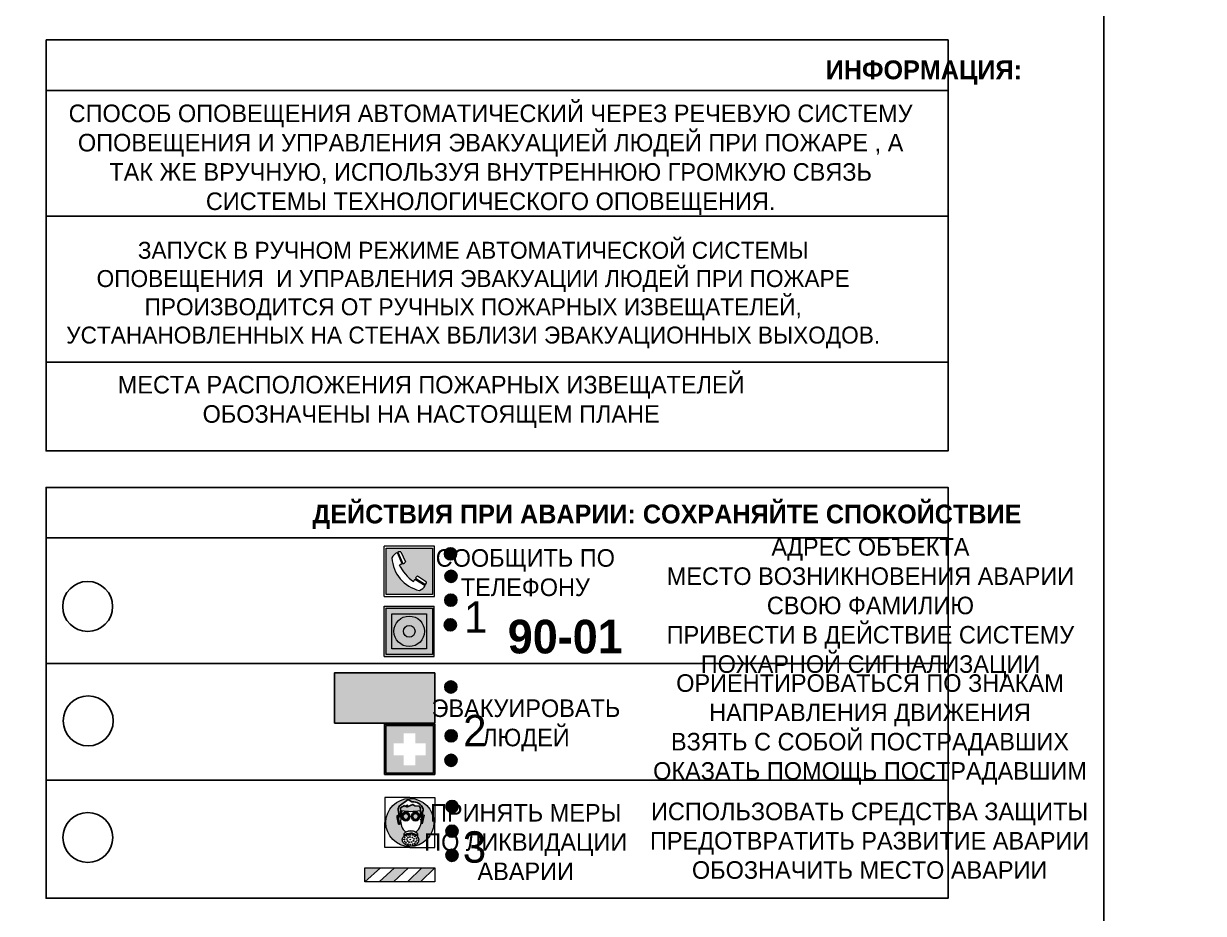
# Model space of a CAD drawing. Header units: millimetres. Extents: x 13810 to 67229, y 12374 to 21950.
# Drawn here: x 41746.3 to 41934.3, y 13859.7 to 14001.4 of the extents above; entities that cross this region are included whole.
import ezdxf

# ---------------------------------------------------------------- set-up
doc = ezdxf.new("R2010")
doc.units = ezdxf.units.MM
doc.styles.add('обычный', font='arial.ttf')

# ---------------------------------------------------------------- blocks, each defined once
blk = doc.blocks.new('A$C38D26F80')
h = blk.add_hatch(color=5)
h.dxf.hatch_style = 1
h.paths.add_polyline_path([(-8.77, -4.48, 1), (-0.19, -4.48, 1)])
h.paths.add_polyline_path([(-6.75, -3.58), (-6.75, -3.31), (-6.62, -3.22), (-6.5, -3.22), (-6.42, -3.3), (-6.39, -3.28), (-6.59, -2.23), (-6.59, -2.01), (-6.38, -1.58), (-4.76, -0.4), (-4.13, -0.79, -0.362848), (-2.1, -2.1, -0.201049), (-2.17, -2.48, 0.085434), (-2.26, -3.13), (-1.9, -3.16), (-2.25, -4.7), (-2.4, -4.59), (-2.43, -4.34), (-2.36, -4.34), (-2.14, -3.34), (-2.47, -3.42), (-2.58, -1.95), (-2.77, -1.58), (-3.58, -1.52), (-3.92, -1.26), (-5.05, -1.73), (-4.87, -1.39), (-5.41, -1.6), (-5.41, -1.46), (-6.13, -1.87), (-6.18, -3.5), (-6.56, -3.47), (-6.37, -4.59), (-6.16, -4.43), (-6.16, -4.66), (-6.36, -4.79), (-6.37, -4.8), (-6.51, -4.76)], flags=16)
h.paths.add_polyline_path([(-6.51, -4.76), (-6.36, -4.79), (-6.37, -4.8)], flags=0)
h.paths.add_polyline_path([(-5.92, -2.34, 0.089508), (-2.67, -2.35), (-2.48, -3.88, -0.268602), (-3.4, -6.18, 0.262449), (-5.2, -6.18, -0.268602), (-6.11, -3.88)], flags=16)
edge = h.paths.add_edge_path(flags=16)
edge.add_ellipse((-5.19, -3.41), major_axis=(0, 0.842), ratio=0.848992, start_angle=0, end_angle=360)
edge = h.paths.add_edge_path(flags=0)
edge.add_ellipse((-5.19, -3.39), major_axis=(0, 0.665), ratio=0.853798, start_angle=0, end_angle=360)
edge = h.paths.add_edge_path(flags=0)
edge.add_ellipse((-5.19, -3.4), major_axis=(0, 0.528), ratio=0.864094, start_angle=0, end_angle=360)
edge = h.paths.add_edge_path(flags=16)
edge.add_ellipse((-3.47, -3.4), major_axis=(0, 0.842), ratio=0.848992, start_angle=0, end_angle=360)
h.paths.add_polyline_path([(-3.13, -6.45), (-3.13, -6.84, 0.383174), (-5.57, -6.85), (-5.57, -6.49, -0.369952)], flags=16)
edge = h.paths.add_edge_path(flags=0)
edge.add_ellipse((-3.47, -3.39), major_axis=(0, 0.665), ratio=0.853798, start_angle=0, end_angle=360)
edge = h.paths.add_edge_path(flags=0)
edge.add_ellipse((-3.47, -3.4), major_axis=(0, 0.528), ratio=0.864094, start_angle=0, end_angle=360)
edge = h.paths.add_edge_path(flags=16)
edge.add_ellipse((-4.34, -7.57), major_axis=(-1.48, 0), ratio=0.744955, start_angle=0, end_angle=360)
h.paths.add_polyline_path([(-5.01, -6.85, -1), (-5.15, -6.85, -1)], flags=0)
h.paths.add_polyline_path([(-5.33, -7.14, -1), (-5.47, -7.14, -1)], flags=0)
h.paths.add_polyline_path([(-4.61, -6.71, -1), (-4.74, -6.71, -1)], flags=16)
h.paths.add_polyline_path([(-5.43, -7.51, -1), (-5.57, -7.51, -1)], flags=0)
h.paths.add_polyline_path([(-4.26, -6.67, -1), (-4.4, -6.67, -1)], flags=16)
h.paths.add_polyline_path([(-4.74, -7.14, -1), (-4.88, -7.14, -1)], flags=0)
h.paths.add_polyline_path([(-4.93, -7.43, -1), (-5.07, -7.43, -1)], flags=0)
h.paths.add_polyline_path([(-4.41, -7.07, -1), (-4.54, -7.07, -1)], flags=0)
h.paths.add_polyline_path([(-5.33, -7.87, -1), (-5.46, -7.87, -1)], flags=0)
h.paths.add_polyline_path([(-3.8, -6.71, -1), (-3.94, -6.71, -1)], flags=16)
h.paths.add_polyline_path([(-4.85, -7.78, -1), (-4.98, -7.78, -1)], flags=0)
h.paths.add_polyline_path([(-3.96, -7.14, -1), (-4.1, -7.14, -1)], flags=0)
h.paths.add_polyline_path([(-4.33, -7.53, -1), (-4.47, -7.53, -1)], flags=0)
h.paths.add_polyline_path([(-5.09, -8.12, -1), (-5.23, -8.12, -1)], flags=0)
h.paths.add_polyline_path([(-3.5, -6.94, -1), (-3.64, -6.94, -1)], flags=0)
h.paths.add_polyline_path([(-4.54, -7.97, -1), (-4.68, -7.97, -1)], flags=0)
h.paths.add_polyline_path([(-3.66, -7.39, -1), (-3.8, -7.39, -1)], flags=0)
h.paths.add_polyline_path([(-4.73, -8.35, -1), (-4.86, -8.35, -1)], flags=0)
h.paths.add_polyline_path([(-4.09, -7.96, -1), (-4.23, -7.96, -1)], flags=0)
h.paths.add_polyline_path([(-3.77, -7.74, -1), (-3.91, -7.74, -1)], flags=0)
h.paths.add_polyline_path([(-3.22, -7.27, -1), (-3.35, -7.27, -1)], flags=0)
h.paths.add_polyline_path([(-4.34, -8.4, -1), (-4.47, -8.4, -1)], flags=0)
h.paths.add_polyline_path([(-3.16, -7.61, -1), (-3.3, -7.61, -1)], flags=0)
h.paths.add_polyline_path([(-3.9, -8.35, -1), (-4.04, -8.35, -1)], flags=0)
h.paths.add_polyline_path([(-3.32, -7.91, -1), (-3.46, -7.91, -1)], flags=0)
h.paths.add_polyline_path([(-3.55, -8.23, -1), (-3.69, -8.23, -1)], flags=0)
at = {"color": 5, "lineweight": 5}
for p, q in [((-4.48, 0), (-8.96, 0)), ((-8.96, 0), (-8.96, -4.48)), ((-4.48, 0), (0, 0)), ((0, 0), (0, -4.48)), ((-6.59, -2.01), (-6.38, -1.58)), ((-6.59, -2.23), (-6.59, -2.01)), ((-6.38, -1.58), (-4.76, -0.4)), ((-6.13, -1.87), (-6.18, -3.5)), ((-5.41, -1.46), (-6.13, -1.87)), ((-4.87, -1.39), (-5.41, -1.6)), ((-5.41, -1.6), (-5.41, -1.46)), ((-3.92, -1.26), (-5.05, -1.73)), ((-5.05, -1.73), (-4.87, -1.39)), ((-4.76, -0.4), (-4.13, -0.79)), ((-3.58, -1.52), (-3.92, -1.26)), ((-2.77, -1.58), (-3.58, -1.52)), ((-2.58, -1.95), (-2.77, -1.58)), ((-2.47, -3.42), (-2.58, -1.95)), ((-6.75, -3.31), (-6.62, -3.22)), ((-6.75, -3.58), (-6.75, -3.31)), ((-6.51, -4.76), (-6.75, -3.58)), ((-6.62, -3.22), (-6.5, -3.22)), ((-6.39, -3.28), (-6.59, -2.23)), ((-6.18, -3.5), (-6.56, -3.47)), ((-6.56, -3.47), (-6.37, -4.59)), ((-6.5, -3.22), (-6.42, -3.3)), ((-6.42, -3.3), (-6.39, -3.28)), ((-5.92, -2.34), (-6.11, -3.88)), ((-2.67, -2.34), (-2.48, -3.88)), ((-2.14, -3.34), (-2.47, -3.42)), ((-2.36, -4.34), (-2.14, -3.34)), ((-1.9, -3.16), (-2.26, -3.13)), ((-2.25, -4.7), (-1.9, -3.16)), ((-8.96, -8.96), (-8.96, -4.48)), ((-6.37, -4.8), (-6.51, -4.76)), ((-6.37, -4.59), (-6.16, -4.43)), ((-6.16, -4.66), (-6.37, -4.8)), ((-6.16, -4.43), (-6.16, -4.66)), ((-2.43, -4.34), (-2.4, -4.59)), ((-2.43, -4.34), (-2.36, -4.34)), ((-2.4, -4.59), (-2.25, -4.7)), ((0, -8.96), (0, -4.48)), ((-5.57, -6.49), (-5.57, -6.85)), ((-3.13, -6.45), (-3.13, -6.84)), ((-4.48, -8.96), (-8.96, -8.96)), ((-4.48, -8.96), (0, -8.96))]:
    blk.add_line(p, q, dxfattribs=at)
at = {"color": 5}
for p, q in [((-6.59, -2.01), (-6.38, -1.58)), ((-6.59, -2.23), (-6.59, -2.01)), ((-6.38, -1.58), (-4.76, -0.4)), ((-6.13, -1.87), (-6.18, -3.5)), ((-5.41, -1.46), (-6.13, -1.87)), ((-4.87, -1.39), (-5.41, -1.6)), ((-5.41, -1.6), (-5.41, -1.46)), ((-3.92, -1.26), (-5.05, -1.73)), ((-5.05, -1.73), (-4.87, -1.39)), ((-4.76, -0.4), (-4.13, -0.79)), ((-3.58, -1.52), (-3.92, -1.26)), ((-2.77, -1.58), (-3.58, -1.52)), ((-2.58, -1.95), (-2.77, -1.58)), ((-2.47, -3.42), (-2.58, -1.95)), ((-6.75, -3.31), (-6.62, -3.22)), ((-6.75, -3.58), (-6.75, -3.31)), ((-6.51, -4.76), (-6.75, -3.58)), ((-6.62, -3.22), (-6.5, -3.22)), ((-6.39, -3.28), (-6.59, -2.23)), ((-6.18, -3.5), (-6.56, -3.47)), ((-6.56, -3.47), (-6.37, -4.59)), ((-6.5, -3.22), (-6.42, -3.3)), ((-6.42, -3.3), (-6.39, -3.28)), ((-2.14, -3.34), (-2.47, -3.42)), ((-2.36, -4.34), (-2.14, -3.34)), ((-2.26, -3.13), (-1.9, -3.16)), ((-1.9, -3.16), (-2.25, -4.7)), ((-6.37, -4.8), (-6.51, -4.76)), ((-6.36, -4.79), (-6.51, -4.76)), ((-6.37, -4.59), (-6.16, -4.43)), ((-6.16, -4.66), (-6.37, -4.8)), ((-6.16, -4.66), (-6.36, -4.79)), ((-6.16, -4.43), (-6.16, -4.66)), ((-2.4, -4.59), (-2.43, -4.34)), ((-2.43, -4.34), (-2.36, -4.34)), ((-2.25, -4.7), (-2.4, -4.59))]:
    blk.add_line(p, q, dxfattribs=at)
at = {"color": 5, "lineweight": 5}
for centre, radius in [((-4.48, -4.48), 4.29), ((-5.5, -7.51), 0.0678), ((-5.4, -7.14), 0.0678), ((-5.4, -7.87), 0.0678), ((-5.16, -8.12), 0.0678), ((-5.08, -6.85), 0.0678), ((-5, -7.43), 0.0678), ((-4.91, -7.78), 0.0678), ((-4.81, -7.14), 0.0678), ((-4.79, -8.35), 0.0678), ((-4.67, -6.71), 0.0678), ((-4.61, -7.97), 0.0678), ((-4.47, -7.07), 0.0678), ((-4.4, -7.53), 0.0678), ((-4.4, -8.4), 0.0678), ((-4.33, -6.67), 0.0678), ((-4.16, -7.96), 0.0678), ((-4.03, -7.14), 0.0678), ((-3.97, -8.35), 0.0678), ((-3.87, -6.71), 0.0678), ((-3.84, -7.74), 0.0678), ((-3.73, -7.39), 0.0678), ((-3.62, -8.23), 0.0678), ((-3.57, -6.94), 0.0678), ((-3.39, -7.91), 0.0678), ((-3.28, -7.27), 0.0678), ((-3.23, -7.61), 0.0678)]:
    blk.add_circle(centre, radius, dxfattribs=at)
at = {"color": 5}
for centre, radius, start, end in [((-3.89, -2.66), 1.88, 17.387, 97.1599), ((-2.6, -2.2), 0.511, 326.3906, 11.8614), ((-0.35, -3.07), 1.91, 162.2553, 181.7878)]:
    blk.add_arc(centre, radius, start, end, dxfattribs=at)
at = {"color": 5, "lineweight": 5}
for centre, radius, start, end in [((-2.6, -2.2), 0.513, 326.4781, 11.7739), ((-3.66, -4.24), 2.47, 171.573, 231.7124), ((-4.28, 6.66), 9.15, 259.6987, 280.1569), ((-4.93, -4.24), 2.47, 308.2876, 8.427), ((-0.47, -3.05), 1.79, 161.5846, 182.4584), ((-4.33, -7.88), 1.87, 50.358, 131.5662), ((-4.3, -7.78), 1.83, 60.5889, 119.4111), ((-4.34, -8.2), 1.82, 48.4943, 132.3565)]:
    blk.add_arc(centre, radius, start, end, dxfattribs=at)
for centre, major_axis, ratio in [((-5.19, -3.41), (0, 0.842), 0.848992), ((-5.19, -3.39), (0, 0.665), 0.853798), ((-5.19, -3.4), (0, 0.528), 0.864094), ((-3.47, -3.4), (0, 0.842), 0.848992), ((-3.47, -3.39), (0, 0.665), 0.853798), ((-3.47, -3.4), (0, 0.528), 0.864094), ((-4.34, -7.57), (-1.48, 0), 0.744955)]:
    blk.add_ellipse(centre, major_axis=major_axis, ratio=ratio, dxfattribs=at)
blk = doc.blocks.new('A$C47DD6509')
at = {"lineweight": 5}
for points in [[(-8.69, 0), (-11.19, 0), (-11.19, -2.22)], [(-4.22, 0), (-6.45, 0), (-8.91, -2.22), (-6.61, -2.22)], [(0, 0), (-2.09, 0), (-4.36, -2.22), (-2.29, -2.22)]]:
    blk.add_hatch(color=242, dxfattribs=at).paths.add_polyline_path(points)
at = {"color": 242, "lineweight": 5}
for p, q in [((-11.19, -2.22), (-8.69, 0)), ((-11.19, -2.22), (-11.19, 0)), ((-11.19, 0), (-8.69, 0)), ((-11.19, 0), (0, 0)), ((-8.91, -2.22), (-6.45, 0)), ((-6.61, -2.22), (-4.22, 0)), ((-4.36, -2.22), (-2.09, 0)), ((-2.29, -2.22), (0, 0)), ((0, 0), (0, -2.22)), ((0, -2.22), (-11.19, -2.22))]:
    blk.add_line(p, q, dxfattribs=at)
blk = doc.blocks.new('A$C32E8229D')
at = {"true_color": 0xffffff}
blk.add_hatch(color=7, dxfattribs=at).paths.add_polyline_path([(0, 0), (0, -8), (16, -8), (16, 0)])
h = blk.add_hatch(color=126)
h.paths.add_polyline_path([(0.2, -0.2), (15.8, -0.2), (15.8, -7.8), (0.2, -7.8)])
h.paths.add_polyline_path([(13.49, -2.05), (12.08, -2.05), (11.37, -2.63, 0.162397), (11.29, -2.84), (11.29, -3.63), (10.35, -3.63), (10.35, -4.05), (11.68, -4.05), (11.68, -3.48), (12.26, -4.28), (11.29, -5.1), (11.29, -6.78), (11.85, -6.78), (11.85, -5.44), (12.8, -4.64), (12.8, -5.94), (14.46, -5.94), (14.46, -5.39), (13.45, -5.39), (13.45, -3.97), (12.46, -2.59), (13.15, -2.59), (13.69, -3.34), (14.18, -3)], flags=16)
h.paths.add_polyline_path([(10.74, -1.82, 1), (11.8, -1.82, 1)], flags=16)
h.paths.add_polyline_path([(9.39, -3.59), (5.99, -3.59), (6.56, -3.03), (5.91, -3.03), (5.1, -3.83), (5.91, -4.64), (6.56, -4.64), (5.99, -4.09), (9.39, -4.09)], flags=16)
h.paths.add_polyline_path([(4.29, -1.08), (1.72, -1.08), (1.72, -6.6), (4.29, -6.6)], flags=16)
at = {"color": 126}
blk.add_lwpolyline([(16, -8), (0, -8), (0, 0), (16, 0)], close=True, dxfattribs=at)
blk = doc.blocks.new('A$C18900ED3')
h = blk.add_hatch(color=126)
h.paths.add_polyline_path([(-0.18, -0.18), (-7.02, -0.18), (-7.02, -7.02), (-0.18, -7.02)])
h.paths.add_polyline_path([(-5.89, -4.46), (-5.89, -2.77), (-4.46, -2.77), (-4.46, -1.31), (-2.77, -1.31), (-2.77, -2.77), (-1.33, -2.77), (-1.33, -4.46), (-2.77, -4.46), (-2.77, -5.89), (-4.46, -5.89), (-4.46, -4.46)], flags=16)
at = {"color": 126}
for p, q in [((-7.2, 0), (-7.2, -7.2)), ((0, 0), (-7.2, 0)), ((0, -7.2), (0, 0)), ((-7.02, -7.02), (-7.02, -0.18)), ((-7.02, -0.18), (-0.18, -0.18)), ((-0.18, -0.18), (-0.18, -7.02)), ((-7.2, -7.2), (0, -7.2)), ((-0.18, -7.02), (-7.02, -7.02))]:
    blk.add_line(p, q, dxfattribs=at)
blk = doc.blocks.new('A$C456E1F9C')
at = {"lineweight": 5}
h = blk.add_hatch(color=242, dxfattribs=at)
h.paths.add_polyline_path([(0.51, -1.47), (0.51, -13.26), (12.29, -13.26), (12.29, -1.47)])
h.paths.add_polyline_path([(5.42, -4.95, -0.254479), (4.78, -5.4), (3.52, -2.53, -0.209735), (4.23, -2.4)], flags=16)
h.paths.add_polyline_path([(8.53, -8.6), (10.87, -10.17), (10.54, -10.76), (8.03, -9.13, -0.192251)], flags=16)
h.paths.add_polyline_path([(4.61, -5.49, 0.005518), (3.87, -5.72, 0.128647), (7.49, -10.01, 0.00809), (7.83, -9.33), (10.47, -10.97, -0.16736), (8.99, -12.25, -0.327862), (1.95, -3.95, -0.166952), (3.36, -2.62)], flags=16)
at = {"color": 242, "lineweight": 5}
for p, q in [((0, -13.77), (0, -0.97)), ((12.8, -0.97), (0, -0.97)), ((4.61, -5.49), (3.36, -2.62)), ((3.52, -2.53), (4.78, -5.4)), ((4.23, -2.4), (5.42, -4.95)), ((12.8, -13.77), (12.8, -0.97)), ((10.81, -10.12), (8.53, -8.6)), ((7.83, -9.33), (10.47, -10.97)), ((8.03, -9.13), (10.54, -10.76)), ((10.54, -10.76), (10.8, -10.3)), ((10.8, -10.3), (10.81, -10.12)), ((0, -13.77), (12.8, -13.77))]:
    blk.add_line(p, q, dxfattribs=at)
blk.add_lwpolyline([(0.51, -1.47), (12.29, -1.47), (12.29, -13.26), (0.51, -13.26)], close=True, dxfattribs=at)
for centre, radius, start, end in [((4.59, -5.34), 2.99, 114.2845, 152.1974), ((4.02, -3.27), 0.891, 76.3284, 123.7092), ((11.12, -3.31), 9.19, 183.9915, 256.6009), ((14.98, -39.1), 35.17, 107.1487, 108.4135), ((13.86, -0.94), 11.08, 205.5536, 234.8762), ((4.68, -4.59), 0.824, 276.9621, 334.0723), ((8.94, -9.5), 0.989, 114.4092, 157.9388), ((-13.31, 0.8), 23.44, 332.5487, 334.4027), ((7.87, -9.46), 3, 291.9291, 329.9329)]:
    blk.add_arc(centre, radius, start, end, dxfattribs=at)
blk = doc.blocks.new('A$C54414219')
at = {"true_color": 0xffffff}
h = blk.add_hatch(color=7, dxfattribs=at)
h.paths.add_polyline_path([(2.39, -9.45), (2.39, -18.3), (11.23, -18.3), (11.23, -9.45)], flags=0)
h.paths.add_polyline_path([(10.71, -13.87, -1), (2.92, -13.87, -1)], flags=0)
h.paths.add_polyline_path([(8.3, -13.87, -1), (5.33, -13.87, -1)], flags=0)
h.paths.add_polyline_path([(0.41, -7.47), (0.41, -20.27), (13.21, -20.27), (13.21, -7.47)])
h.paths.add_polyline_path([(0.92, -19.77), (12.71, -19.77), (12.71, -7.98), (0.92, -7.98)], flags=16)
h.paths.add_polyline_path([(11.23, -9.45), (11.23, -18.3), (2.39, -18.3), (2.39, -9.45)], flags=0)
at = {"lineweight": 5}
h = blk.add_hatch(color=242, dxfattribs=at)
h.paths.add_polyline_path([(12.71, -7.98), (0.92, -7.98), (0.92, -19.77), (12.71, -19.77)])
h.paths.add_polyline_path([(11.23, -18.3), (2.39, -18.3), (2.39, -9.45), (11.23, -9.45)], flags=16)
h.paths.add_polyline_path([(10.71, -13.87, -1), (2.92, -13.87, -1)], flags=0)
h.paths.add_polyline_path([(8.3, -13.87, -1), (5.33, -13.87, -1)], flags=0)
at = {"true_color": 0xffffff}
h = blk.add_hatch(color=7, dxfattribs=at)
h.paths.add_polyline_path([(2.39, -9.45), (2.39, -18.3), (11.23, -18.3), (11.23, -9.45)])
h.paths.add_polyline_path([(10.71, -13.87, -1), (2.92, -13.87, -1)], flags=16)
h.paths.add_polyline_path([(8.3, -13.87, -1), (5.33, -13.87, -1)], flags=0)
at = {"lineweight": 5}
h = blk.add_hatch(color=242, dxfattribs=at)
h.paths.add_polyline_path([(2.92, -13.87, 1), (10.71, -13.87, 1)])
h.paths.add_polyline_path([(8.3, -13.87, -1), (5.33, -13.87, -1)], flags=16)
at = {"color": 242, "lineweight": 5}
for p, q in [((0.41, -20.27), (0.41, -7.47)), ((0.41, -7.47), (13.21, -7.47)), ((0.41, -7.47), (13.21, -7.47)), ((13.21, -20.27), (13.21, -7.47)), ((0.41, -20.27), (13.21, -20.27))]:
    blk.add_line(p, q, dxfattribs=at)
for points in [[(0.92, -7.98), (12.71, -7.98), (12.71, -19.77), (0.92, -19.77)], [(2.39, -9.45), (11.23, -9.45), (11.23, -18.3), (2.39, -18.3)]]:
    blk.add_lwpolyline(points, close=True, dxfattribs=at)
for radius in [3.89, 1.49]:
    blk.add_circle((6.81, -13.87), radius, dxfattribs=at)

msp = doc.modelspace()

# ---------------------------------------------------------------- hatches: boundary and pattern name
at = {"lineweight": 0}
h = msp.add_hatch(color=256, dxfattribs=at)
h.dxf.hatch_style = 1
h.paths.add_polyline_path([(41813.33, 13916.99, 1), (41815.26, 13916.99, 1)])
h = msp.add_hatch(color=256, dxfattribs=at)
h.dxf.hatch_style = 1
h.paths.add_polyline_path([(41813.44, 13913.41, 1), (41815.37, 13913.41, 1)])
h = msp.add_hatch(color=256, dxfattribs=at)
h.dxf.hatch_style = 1
h.paths.add_polyline_path([(41813.4, 13909.6, 1), (41815.33, 13909.6, 1)])
h = msp.add_hatch(color=256, dxfattribs=at)
h.dxf.hatch_style = 1
h.paths.add_polyline_path([(41813.32, 13905.67, 1), (41815.25, 13905.67, 1)])
h = msp.add_hatch(color=256, dxfattribs=at)
h.dxf.hatch_style = 1
h.paths.add_polyline_path([(41813.4, 13895.78, 1), (41815.33, 13895.78, 1)])
h = msp.add_hatch(color=256, dxfattribs=at)
h.dxf.hatch_style = 1
h.paths.add_polyline_path([(41813.44, 13888, 1), (41815.37, 13888, 1)])
h = msp.add_hatch(color=256, dxfattribs=at)
h.dxf.hatch_style = 1
h.paths.add_polyline_path([(41813.43, 13884.1, 1), (41815.36, 13884.1, 1)])
h = msp.add_hatch(color=256, dxfattribs=at)
h.dxf.hatch_style = 1
h.paths.add_polyline_path([(41813.59, 13876.75, 1), (41815.52, 13876.75, 1)])
h = msp.add_hatch(color=256, dxfattribs=at)
h.dxf.hatch_style = 1
h.paths.add_polyline_path([(41813.59, 13872.8, 1), (41815.52, 13872.8, 1)])
h = msp.add_hatch(color=256, dxfattribs=at)
h.dxf.hatch_style = 1
h.paths.add_polyline_path([(41813.59, 13868.97, 1), (41815.52, 13868.97, 1)])

# ---------------------------------------------------------------- linework, layer by layer
at = {"color": 126, "lineweight": 0, "true_color": 0x008754}
for points in [[(41318.46, 14154.93), (41918.46, 14154.93), (41918.46, 13759.93), (41318.46, 13759.93)], [(41318.46, 14154.93), (41918.46, 14154.93), (41918.46, 13759.93), (41318.46, 13759.93)], [(41318.46, 14154.93), (41918.46, 14154.93), (41918.46, 13759.93), (41318.46, 13759.93)], [(41318.46, 14154.93), (41918.46, 14154.93), (41918.46, 13759.93), (41318.46, 13759.93)], [(41918.46, 14154.93), (42518.46, 14154.93), (42518.46, 13759.93), (41918.46, 13759.93)], [(41918.46, 14154.93), (42518.46, 14154.93), (42518.46, 13759.93), (41918.46, 13759.93)], [(41918.46, 14154.93), (42518.46, 14154.93), (42518.46, 13759.93), (41918.46, 13759.93)], [(41918.46, 14154.93), (42518.46, 14154.93), (42518.46, 13759.93), (41918.46, 13759.93)]]:
    msp.add_lwpolyline(points, close=True, dxfattribs=at)
at = {"color": 0}
msp.add_lwpolyline([(41749.85, 13998.84), (41893.62, 13998.84), (41893.62, 13933.39), (41749.85, 13933.39)], close=True, dxfattribs=at)
for points in [[(41749.85, 13990.79), (41893.62, 13990.79)], [(41749.85, 13970.79), (41893.62, 13970.79)], [(41749.85, 13947.54), (41893.62, 13947.54)]]:
    msp.add_lwpolyline(points, dxfattribs=at)
for points in [[(41749.85, 13919.53), (41893.62, 13919.53), (41893.62, 13927.58), (41749.85, 13927.58)], [(41749.85, 13919.53), (41893.62, 13919.53), (41893.62, 13862.13), (41749.85, 13862.13)]]:
    msp.add_lwpolyline(points, close=True)
for points in [[(41808.27, 13899.53), (41749.85, 13899.53), (41893.62, 13899.53)], [(41808.27, 13880.96), (41749.85, 13880.96), (41893.62, 13880.96)]]:
    msp.add_lwpolyline(points)
for centre, radius in [((41814.3, 13916.99), 0.966), ((41814.4, 13913.41), 0.966), ((41756.48, 13908.61), 3.98), ((41814.36, 13909.6), 0.966), ((41814.28, 13905.67), 0.966), ((41814.37, 13895.78), 0.966), ((41756.57, 13890.38), 3.98), ((41814.41, 13888), 0.966), ((41814.4, 13884.1), 0.966), ((41814.56, 13876.75), 0.966), ((41756.51, 13871.8), 3.98), ((41814.55, 13872.8), 0.966), ((41814.55, 13868.97), 0.966)]:
    msp.add_circle(centre, radius)

# ---------------------------------------------------------------- block references
for name, p, xscale, yscale, zscale in [('A$C456E1F9C', (41803.74, 13918.81), 0.625, 0.625, 0.625), ('A$C54414219', (41803.48, 13913.32), 0.625, 0.625, 0.625), ('A$C18900ED3', (41811.81, 13889.86), 1.111111111007631, 1.111111111007631, 1.111111111007631), ('A$C38D26F80', (41811.83, 13878.19), 0.8928571427240968, 0.8928571427240968, 0.8928571427240968)]:
    msp.add_blockref(name, p, dxfattribs=dict(xscale=xscale, yscale=yscale, zscale=zscale))
at = {"xscale": -1}
msp.add_blockref('A$C32E8229D', (41811.81, 13898.01), dxfattribs=at)
at = {"color": 242, "true_color": 0xc1121c}
msp.add_blockref('A$C47DD6509', (41811.83, 13866.97), dxfattribs=at)

# ---------------------------------------------------------------- texts
at = {"lineweight": 0, "attachment_point": 5, "style": 'обычный'}
for s, insert, char_height, width in [('{\\fProxima Nova Rg|b1|i0|c204|p2;ИНФОРМАЦИЯ:\\H1.1997x; }', (41889.76, 13993.65), 3, 175.1736), ('{\\fProxima Nova Rg|b0|i0|c204|p2;СПОСОБ ОПОВЕЩЕНИЯ АВТОМАТИЧЕСКИЙ ЧЕРЕЗ РЕЧЕВУЮ СИСТЕМУ ОПОВЕЩЕНИЯ И УПРАВЛЕНИЯ ЭВАКУАЦИЕЙ ЛЮДЕЙ ПРИ ПОЖАРЕ , А ТАК ЖЕ ВРУЧНУЮ, ИСПОЛЬЗУЯ ВНУТРЕННЮЮ ГРОМКУЮ СВЯЗЬ СИСТЕМЫ ТЕХНОЛОГИЧЕСКОГО ОПОВЕЩЕНИЯ.}', (41820.71, 13979.75), 2.8, 137.0334), ('{\\fProxima Nova Rg|b0|i0|c204|p2;\\P\\pt8.1;ЗАПУСК В РУЧНОМ РЕЖИМЕ АВТОМАТИЧЕСКОЙ СИСТЕМЫ ОПОВЕЩЕНИЯ  И УПРАВЛЕНИЯ ЭВАКУАЦИИ ЛЮДЕЙ ПРИ ПОЖАРЕ ПРОИЗВОДИТСЯ ОТ РУЧНЫХ ПОЖАРНЫХ ИЗВЕЩАТЕЛЕЙ, УСТАНАНОВЛЕННЫХ НА СТЕНАХ ВБЛИЗИ ЭВАКУАЦИОННЫХ ВЫХОДОВ. }', (41817.93, 13960.45), 2.7, 131.4512), ('\\pt8.4;{\\fProxima Nova Rg|b0|i0|c204|p2;\\PМЕСТА РАСПОЛОЖЕНИЯ ПОЖАРНЫХ ИЗВЕЩАТЕЛЕЙ ОБОЗНАЧЕНЫ НА НАСТОЯЩЕМ ПЛАНЕ}', (41811.23, 13943.53), 2.8, 118.5618), ('{\\fProxima Nova Rg|b1|i0|c204|p2;ДЕЙСТВИЯ ПРИ АВАРИИ: СОХРАНЯЙТЕ СПОКОЙСТВИЕ\\H1.6644x; }', (41848.8, 13922.9), 3, 175.1736), ('\\pi-8.4,l8.4,t8.4;{\\fProxima Nova Rg|b0|i0|c204|p2;АДРЕС ОБЪЕКТА\\PМЕСТО ВОЗНИКНОВЕНИЯ АВАРИИ\\PСВОЮ ФАМИЛИЮ\\PПРИВЕСТИ В ДЕЙСТВИЕ СИСТЕМУ \\PПОЖАРНОЙ СИГНАЛИЗАЦИИ}', (41881.25, 13908.36), 2.8, 126.6484), ('{\\fProxima Nova Rg|b0|i0|c204|p2;СООБЩИТЬ ПО \\PТЕЛЕФОНУ}', (41826.24, 13913.98), 2.8, 126.6484), ('{\\fProxima Nova Rg|b0|i0|c204|p2;1\\H1.1667x; }', (41818.34, 13906.92), 5, 126.6484), ('{\\fProxima Nova Rg|b1|i0|c204|p2;\\H1.0714x;90-01\\fProxima Nova Rg|b0|i0|c204|p2;\\H0.93331x; \\H1.3449x; }', (41832.6, 13903.77), 5, 126.6484), ('\\pi-8.4,l8.4,t8.4;{\\fProxima Nova Rg|b0|i0|c204|p2;ОРИЕНТИРОВАТЬСЯ ПО ЗНАКАМ \\PНАПРАВЛЕНИЯ ДВИЖЕНИЯ\\PВЗЯТЬ С СОБОЙ ПОСТРАДАВШИХ\\PОКАЗАТЬ ПОМОЩЬ ПОСТРАДАВШИМ}', (41881.18, 13889), 2.8, 126.6484), ('{\\fProxima Nova Rg|b0|i0|c204|p2;ЭВАКУИРОВАТЬ \\PЛЮДЕЙ}', (41826.34, 13889.66), 2.8, 126.6484), ('{\\fProxima Nova Rg|b0|i0|c204|p2;2\\H1.1967x; }', (41818.19, 13888.83), 5, 126.6484), ('{\\fProxima Nova Rg|b0|i0|c204|p2;ПРИНЯТЬ МЕРЫ \\PПО ЛИКВИДАЦИИ \\PАВАРИИ}', (41826.3, 13871.08), 2.8, 126.6484), ('\\pi-8.4,l8.4,t8.4;{\\fProxima Nova Rg|b0|i0|c204|p2;ИСПОЛЬЗОВАТЬ СРЕДСТВА ЗАЩИТЫ \\PПРЕДОТВРАТИТЬ РАЗВИТИЕ АВАРИИ\\PОБОЗНАЧИТЬ МЕСТО АВАРИИ}', (41881.12, 13871.27), 2.8, 126.6484), ('{\\fProxima Nova Rg|b0|i0|c204|p2;3\\H1.1967x; }', (41818.13, 13870.26), 5, 126.6484)]:
    msp.add_mtext(s, dxfattribs=dict(at, insert=insert, char_height=char_height, width=width))

doc.saveas('drawing.dxf')
